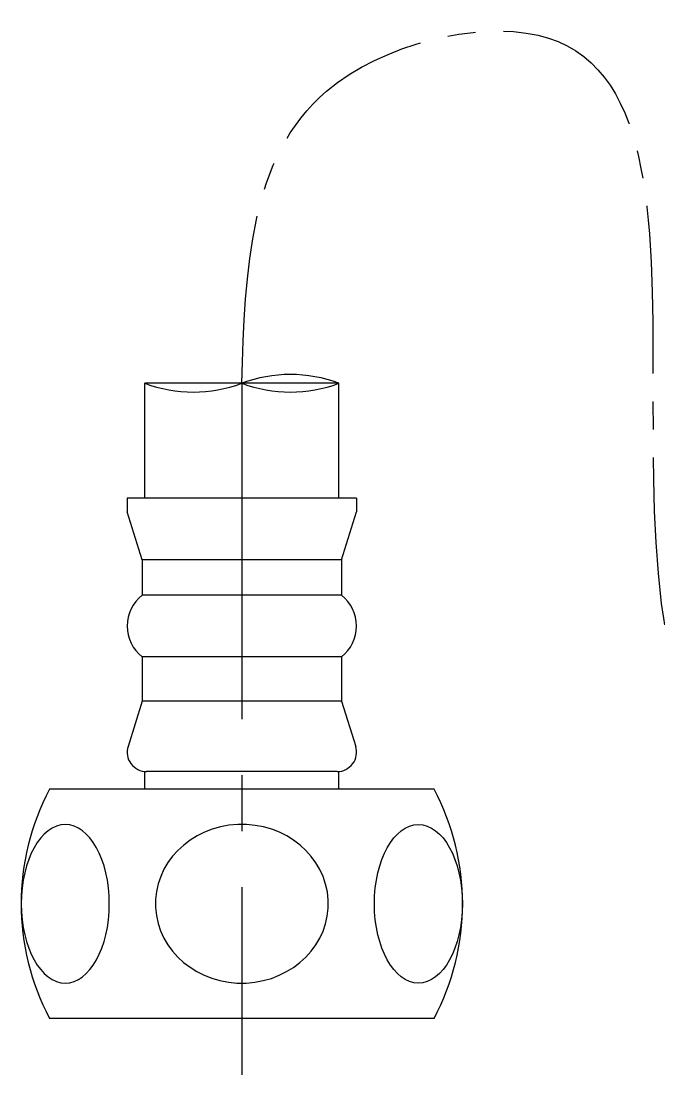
# Model space of a CAD drawing. Extents: x 8168 to 8762, y -18192 to -17772.
# Drawn here: x 8463.7 to 8499.8, y -18147.9 to -18088.1 of the extents above; entities that cross this region are included whole.
import ezdxf

# ---------------------------------------------------------------- set-up
doc = ezdxf.new("R2010")
doc.units = 0
doc.header["$MEASUREMENT"] = 0
doc.linetypes.add('CENTER2', pattern=[28.575, 19.05, -3.175, 3.175, -3.175])
doc.layers.get('0').update_dxf_attribs({"linetype": 'CONTINUOUS'})
doc.layers.add('CENTER', color=1, linetype='CENTER2')

msp = doc.modelspace()

# ---------------------------------------------------------------- linework, layer by layer
for p, q in [((8481.672, -18108.655), (8470.672, -18108.655)), ((8470.672, -18115.174), (8470.672, -18108.655)), ((8481.672, -18115.174), (8481.672, -18108.655)), ((8482.672, -18115.174), (8469.672, -18115.174)), ((8469.672, -18115.174), (8469.672, -18115.941)), ((8482.672, -18115.174), (8482.672, -18115.941)), ((8470.522, -18118.674), (8469.672, -18115.941)), ((8481.822, -18118.674), (8482.672, -18115.941)), ((8470.522, -18118.674), (8470.522, -18120.674)), ((8481.822, -18118.674), (8470.522, -18118.674)), ((8481.822, -18118.674), (8481.822, -18120.674)), ((8481.822, -18120.674), (8470.522, -18120.674)), ((8481.822, -18124.174), (8470.522, -18124.174)), ((8470.522, -18124.174), (8470.522, -18126.674)), ((8481.822, -18124.174), (8481.822, -18126.674)), ((8470.522, -18126.674), (8469.722, -18129.247)), ((8481.822, -18126.674), (8470.522, -18126.674)), ((8481.822, -18126.674), (8482.622, -18129.247)), ((8470.672, -18131.674), (8470.672, -18130.669)), ((8481.572, -18130.674), (8470.772, -18130.674)), ((8481.672, -18131.674), (8481.672, -18130.669)), ((8487.064, -18131.674), (8465.28, -18131.674)), ((8473.672, -18144.674), (8465.28, -18144.674)), ((8487.064, -18144.674), (8473.672, -18144.674))]:
    msp.add_line(p, q)
for centre, radius, start, end in [((8478.922, -18115.967), 7.812, 69.39031, 110.60969), ((8473.422, -18101.342), 7.812, 249.39031, 290.60969), ((8478.922, -18101.342), 7.812, 249.39031, 290.60969), ((8471.898, -18122.424), 2.226, 128.18698, 231.81302), ((8480.445, -18122.424), 2.226, 308.18698, 51.81302), ((8470.772, -18129.574), 1.1, 162.72293, 270), ((8481.572, -18129.574), 1.1, 270, 17.27707), ((8477.538, -18138.174), 13.875, 152.06515, 207.93485), ((8474.806, -18138.174), 13.875, 332.06515, 27.93485)]:
    msp.add_arc(centre, radius, start, end)
at = {"extrusion": (0, 0, -1)}
msp.add_ellipse((8466.167, -18138.174), major_axis=(0, -4.5), ratio=0.554466, dxfattribs=at)
msp.add_ellipse((8476.172, -18138.174), major_axis=(4.899, 0), ratio=0.918558, start_param=-1.522557, end_param=4.758585)
msp.add_ellipse((8486.177, -18138.174), major_axis=(0, -4.5), ratio=0.554466)
at = {"layer": 'CENTER', "color": 1, "linetype": 'CENTER2'}
msp.add_line((8476.172, -18108.655), (8476.172, -18147.88), dxfattribs=at)
at = {"layer": 'CENTER', "color": 1, "linetype": 'CENTER2', "ltscale": 0.5}
msp.add_spline([(8476.172, -18108.655), (8480.978, -18092.089), (8492.958, -18088.915), (8505.569, -18133.247), (8519.263, -18135.018), (8527.798, -18114.12), (8528.493, -18097.441, 0)], degree=3, dxfattribs=at)

doc.saveas('drawing.dxf')
